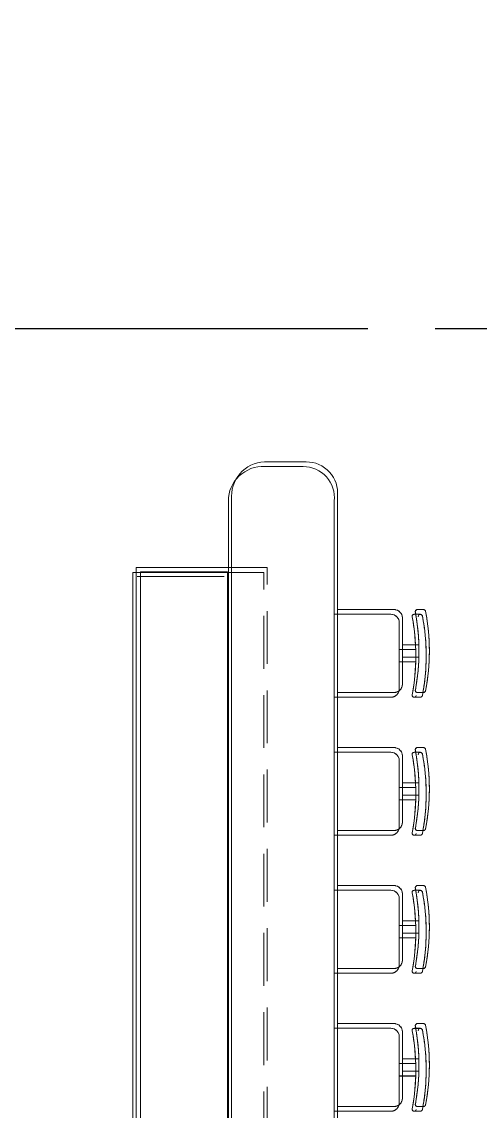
# Model space of a CAD drawing. Extents: x -14.2 to 52.3, y 3.7 to 90.9.
# Drawn here: x 33.75 to 35.91, y 22.86 to 28.01 of the extents above; entities that cross this region are included whole.
import ezdxf

# ---------------------------------------------------------------- set-up
doc = ezdxf.new("R2010")
doc.units = 0
for name, pattern in [('limpo_PINI-PSG-PE-0102-LAZ-R00$0$CENTER2', [28.575, 19.05, -3.175, 3.175, -3.175]), ('limpo_PINI-PSG-PE-0102-LAZ-R00$0$IMPORT-DASHED2', [375, 250, -125]), ('limpo_PINI-PSG-PE-0102-LAZ-R00$0$IMPORT-HIDDEN2 _2_', [187.5, 125, -62.5]), ('limpo_PINI-PSG-PE-0102-LAZ-R00$0$IMPORT-IMPORT-DASHED2 _2_', [0.375, 0.25, -0.125])]:
    doc.linetypes.add(name, pattern=pattern)
for name, color, linetype, lineweight in [('limpo_PINI-PSG-PE-0102-LAZ-R00$0$0-20', 7, 'Continuous', 5), ('limpo_PINI-PSG-PE-0102-LAZ-R00$0$ARQ_MOBILIÁRIO', 135, 'Continuous', 5), ('limpo_PINI-PSG-PE-0102-LAZ-R00$0$ARQ_PROJEÇÃO_ABAIXO', 2, 'limpo_PINI-PSG-PE-0102-LAZ-R00$0$IMPORT-HIDDEN2 _2_', 5), ('limpo_PINI-PSG-PE-0102-LAZ-R00$0$LAYOUT_AMB_LAZ_dwg', 8, 'Continuous', 5)]:
    doc.layers.add(name, color=color, linetype=linetype, lineweight=lineweight)
doc.layers.add('limpo_PINI-PSG-PE-0102-LAZ-R00$0$0-21', color=7, linetype='limpo_PINI-PSG-PE-0102-LAZ-R00$0$IMPORT-IMPORT-DASHED2 _2_', lineweight=5, true_color=0x999999)
doc.layers.add('limpo_PINI-PSG-PE-0102-LAZ-R00$0$0-8', color=7, linetype='Continuous', lineweight=5, true_color=0x999999)
for name, color, linetype in [('limpo_PINI-PSG-PE-0102-LAZ-R00$0$PA_ESTR', 181, 'limpo_PINI-PSG-PE-0102-LAZ-R00$0$CENTER2'), ('limpo_PINI-PSG-PE-0102-LAZ-R00$0$PA_MOBI', 1, 'Continuous'), ('limpo_PINI-PSG-PE-0102-LAZ-R00$0$XR_ARQT', 7, 'Continuous'), ('XR_ARQT', 7, 'Continuous')]:
    doc.layers.add(name, color=color, linetype=linetype)

# ---------------------------------------------------------------- blocks, each defined once
blk = doc.blocks.new('limpo_PINI-PSG-PE-0102-LAZ-R00$0$A$C8f703a41')
at = {"layer": 'limpo_PINI-PSG-PE-0102-LAZ-R00$0$PA_MOBI'}
blk.add_line((0.5514, -0.2976), (0.6201, -0.1098), dxfattribs=at)
for points in [[(-1.34, -0.595, -0.44403), (1.34, -0.595, 0.451652)], [(-1.1916, -0.7291, -0.305545), (0.5514, -0.2976, -0.44403)], [(-0.7313, -1.19, -0.464944), (0.7313, -1.19, -0.44403)]]:
    blk.add_lwpolyline(points, format="xyb", dxfattribs=at)
for points in [[(-0.7301, -1.19), (-1.34, -0.595)], [(0.7301, -1.19), (1.34, -0.595)]]:
    blk.add_lwpolyline(points, dxfattribs=at)
blk = doc.blocks.new('limpo_PINI-PSG-PE-0102-LAZ-R00$0$LAZ GERAL - PNE_dwg-25011385-009 - PRE - PAV_ LAZER - GERAL')
at = {"layer": 'limpo_PINI-PSG-PE-0102-LAZ-R00$0$0-20', "flags": 128}
blk.add_lwpolyline([(12.6593, -2.804), (13.1105, -2.804), (13.1105, 0.596), (12.6593, 0.596)], close=True, dxfattribs=at)
at = {"layer": 'limpo_PINI-PSG-PE-0102-LAZ-R00$0$0-21', "flags": 128}
blk.add_lwpolyline([(13.1093, 0.596), (13.2786, 0.596), (13.2786, -2.804), (13.1105, -2.804)], dxfattribs=at)
at = {"layer": 'limpo_PINI-PSG-PE-0102-LAZ-R00$0$0-8'}
for p, q in [((13.2821, 1.096), (13.4632, 1.096)), ((13.1102, 0.9335), (13.1102, -3.1415)), ((13.6103, 0.9335), (13.6103, -3.1415)), ((14.0176, 0.3974), (13.9886, 0.3974)), ((13.9179, 0.0446), (13.9179, 0.3582)), ((13.9179, 0.2308), (13.9963, 0.2308)), ((13.9179, 0.172), (13.9963, 0.172)), ((13.6103, 0.0054), (13.8787, 0.0054)), ((14.0177, 0.0054), (13.9886, 0.0054)), ((14.0176, -0.2553), (13.9886, -0.2553)), ((13.9179, -0.6081), (13.9179, -0.2945)), ((13.9179, -0.4219), (13.9963, -0.4219)), ((13.9179, -0.4807), (13.9963, -0.4807)), ((13.6103, -0.6473), (13.8787, -0.6473)), ((14.0177, -0.6474), (13.9886, -0.6474)), ((14.0176, -0.908), (13.9886, -0.908)), ((13.9179, -1.2608), (13.9179, -0.9472)), ((13.6103, -1.034), (13.6103, -1.174)), ((13.9179, -1.0746), (13.9963, -1.0746)), ((13.9179, -1.1334), (13.9963, -1.1334)), ((13.6103, -1.3), (13.8787, -1.3)), ((14.0177, -1.3001), (13.9886, -1.3001)), ((14.0176, -1.5607), (13.9886, -1.5607)), ((13.9179, -1.9136), (13.9179, -1.6)), ((13.9179, -1.7273), (13.9963, -1.7273)), ((13.9179, -1.7861), (13.9963, -1.7861)), ((13.6103, -1.9528), (13.8787, -1.9528)), ((14.0177, -1.9528), (13.9886, -1.9528))]:
    blk.add_line(p, q, dxfattribs=at)
at = {"layer": 'limpo_PINI-PSG-PE-0102-LAZ-R00$0$0-8', "flags": 128}
for points in [[(13.1093, -2.804), (13.1093, 0.596), (12.6593, 0.596), (12.6593, -2.804), (13.1105, -2.804), (13.1105, 0.596), (12.6593, 0.596), (12.6593, -2.804), (13.1105, -2.804)], [(13.0905, -2.784), (13.0905, 0.576), (12.6793, 0.576), (12.6793, -2.784), (13.0905, -2.784)], [(13.8787, 0.3974), (13.6103, 0.3974), (13.8787, 0.3974), (13.8832, 0.3972), (13.8859, 0.3968), (13.8917, 0.3952), (13.8951, 0.3938), (13.8992, 0.3916), (13.9023, 0.3895), (13.9063, 0.386), (13.9129, 0.3773), (13.9153, 0.3722), (13.917, 0.3666), (13.9176, 0.3629), (13.9179, 0.3582), (13.9179, 0.2308), (13.9963, 0.2308), (13.9953, 0.2467), (13.9945, 0.2614), (13.9938, 0.2723), (13.9929, 0.2838), (13.9913, 0.3007), (13.9898, 0.3146), (13.9881, 0.3289), (13.9859, 0.3443), (13.9832, 0.3618), (13.9804, 0.3783), (13.9793, 0.3839), (13.9788, 0.3881), (13.979, 0.3894), (13.9796, 0.3914), (13.9805, 0.3932), (13.9811, 0.3939), (13.9823, 0.3951), (13.9836, 0.396), (13.9848, 0.3966), (13.9864, 0.3972), (13.9877, 0.3974), (13.9886, 0.3974), (14.0176, 0.3974), (14.0187, 0.3974), (14.0196, 0.3972), (14.0212, 0.3968), (14.0221, 0.3964), (14.023, 0.3958), (14.0239, 0.3952), (14.0251, 0.394), (14.0258, 0.3931), (14.0266, 0.3917), (14.0271, 0.3902), (14.0273, 0.3895), (14.0289, 0.381), (14.0297, 0.3766), (14.0305, 0.3719), (14.0317, 0.3652), (14.0326, 0.3593), (14.0335, 0.3538), (14.0344, 0.3479), (14.0353, 0.3418), (14.0362, 0.3355), (14.0372, 0.3277), (14.0381, 0.3204), (14.0385, 0.3177), (14.0388, 0.3143), (14.0391, 0.3117), (14.0394, 0.3091), (14.0397, 0.3067), (14.0399, 0.3043), (14.0403, 0.3011), (14.0407, 0.2966), (14.0411, 0.2931), (14.0414, 0.2895), (14.0417, 0.286), (14.042, 0.2826), (14.0422, 0.2793), (14.0425, 0.2764), (14.0427, 0.2733), (14.0429, 0.2704), (14.0431, 0.2678), (14.0433, 0.265), (14.0434, 0.2636), (14.0434, 0.2623), (14.0435, 0.2615), (14.0436, 0.2603), (14.0436, 0.2601), (14.0436, 0.2589), (14.0437, 0.2579), (14.0437, 0.2571), (14.0438, 0.2558), (14.0439, 0.2542), (14.044, 0.253), (14.0441, 0.2497), (14.0443, 0.2455), (14.0445, 0.2421), (14.0446, 0.2379), (14.0448, 0.2345), (14.0449, 0.2303), (14.045, 0.2255), (14.0451, 0.2221), (14.0452, 0.2183), (14.0452, 0.2136), (14.0453, 0.2117), (14.0453, 0.2014), (14.0452, 0.1901), (14.0452, 0.1854), (14.045, 0.1784), (14.0447, 0.1665), (14.0441, 0.1535), (14.0438, 0.1462), (14.0434, 0.1408), (14.043, 0.1333), (14.0423, 0.1248), (14.0414, 0.114), (14.0407, 0.1059), (14.04, 0.0995), (14.0393, 0.0927), (14.0386, 0.0862), (14.0383, 0.0836), (14.0379, 0.0809), (14.0376, 0.0783), (14.0373, 0.0758), (14.0369, 0.0729), (14.0367, 0.0714), (14.0365, 0.0693), (14.0361, 0.0668), (14.0358, 0.0648), (14.0348, 0.0575), (14.0343, 0.054), (14.0336, 0.0498), (14.0329, 0.045), (14.0322, 0.0409), (14.0315, 0.0367), (14.0308, 0.0328), (14.0297, 0.0263), (14.0289, 0.022), (14.0282, 0.0181), (14.0273, 0.0133), (14.027, 0.0123), (14.0268, 0.0116), (14.0264, 0.0107), (14.0257, 0.0096), (14.0251, 0.0088), (14.0245, 0.0082), (14.0239, 0.0076), (14.0233, 0.0072), (14.0228, 0.0068), (14.0221, 0.0064), (14.0216, 0.0062), (14.0207, 0.0059), (14.0194, 0.0055), (14.0187, 0.0054), (14.0177, 0.0054), (14.0177, 0.0054), (13.9886, 0.0054), (13.9878, 0.0054), (13.9872, 0.0055), (13.9865, 0.0056), (13.9861, 0.0057), (13.9855, 0.0059), (13.9848, 0.0062), (13.9842, 0.0064), (13.9836, 0.0068), (13.9824, 0.0076), (13.9817, 0.0082), (13.9809, 0.0092), (13.9804, 0.0098), (13.9801, 0.0103), (13.9798, 0.0109), (13.9795, 0.0116), (13.9792, 0.0123), (13.979, 0.013), (13.9789, 0.0138), (13.9788, 0.0147), (13.9788, 0.0154), (13.9788, 0.0161), (13.979, 0.017), (13.9801, 0.0231), (13.9806, 0.0259), (13.9814, 0.0302), (13.982, 0.0335), (13.9826, 0.0374), (13.9833, 0.0413), (13.9837, 0.0442), (13.9843, 0.0475), (13.9849, 0.0515), (13.9856, 0.056), (13.9862, 0.0607), (13.9867, 0.0641), (13.9871, 0.067), (13.9876, 0.0708), (13.9882, 0.0747), (13.9886, 0.0783), (13.9893, 0.0838), (13.9898, 0.0883), (13.9905, 0.0948), (13.9911, 0.1001), (13.9916, 0.1051), (13.9921, 0.1104), (13.9926, 0.1153), (13.993, 0.121), (13.9935, 0.1265), (13.994, 0.1335), (13.9944, 0.1403), (13.9949, 0.1482), (13.9952, 0.155), (13.9956, 0.1632), (13.9963, 0.172), (13.9179, 0.172), (13.9179, 0.0446), (13.9176, 0.0399), (13.9171, 0.0367), (13.9164, 0.0339), (13.9155, 0.0312), (13.9143, 0.0282), (13.9127, 0.0251), (13.9113, 0.0229), (13.9097, 0.0207), (13.9075, 0.018), (13.904, 0.0147), (13.9019, 0.013), (13.899, 0.0111), (13.8974, 0.0102), (13.8961, 0.0095), (13.8949, 0.0089), (13.8936, 0.0083), (13.8918, 0.0077), (13.8908, 0.0073), (13.8897, 0.007), (13.8888, 0.0067), (13.8873, 0.0063), (13.8856, 0.006), (13.8844, 0.0058), (13.8829, 0.0056), (13.881, 0.0054), (13.8796, 0.0054), (13.8787, 0.0054), (13.6103, 0.0054), (13.6103, 0.3974)], [(13.8787, -0.2553), (13.6103, -0.2553), (13.8787, -0.2553), (13.8832, -0.2556), (13.8859, -0.256), (13.8917, -0.2575), (13.8951, -0.2589), (13.8992, -0.2611), (13.9023, -0.2632), (13.9063, -0.2667), (13.9129, -0.2754), (13.9153, -0.2805), (13.917, -0.2861), (13.9176, -0.2898), (13.9179, -0.2945), (13.9179, -0.4219), (13.9963, -0.4219), (13.9953, -0.4061), (13.9945, -0.3913), (13.9938, -0.3804), (13.9929, -0.3689), (13.9913, -0.352), (13.9898, -0.3381), (13.9881, -0.3238), (13.9859, -0.3084), (13.9832, -0.2909), (13.9804, -0.2744), (13.9793, -0.2689), (13.9788, -0.2646), (13.979, -0.2633), (13.9796, -0.2613), (13.9805, -0.2596), (13.9811, -0.2588), (13.9823, -0.2576), (13.9836, -0.2567), (13.9848, -0.2561), (13.9864, -0.2556), (13.9877, -0.2553), (13.9886, -0.2553), (14.0176, -0.2553), (14.0187, -0.2553), (14.0196, -0.2555), (14.0212, -0.2559), (14.0221, -0.2563), (14.023, -0.2569), (14.0239, -0.2575), (14.0251, -0.2587), (14.0258, -0.2596), (14.0266, -0.261), (14.0271, -0.2625), (14.0273, -0.2632), (14.0289, -0.2718), (14.0297, -0.2761), (14.0305, -0.2808), (14.0317, -0.2875), (14.0326, -0.2934), (14.0335, -0.2989), (14.0344, -0.3048), (14.0353, -0.3109), (14.0362, -0.3172), (14.0372, -0.325), (14.0381, -0.3323), (14.0385, -0.335), (14.0388, -0.3384), (14.0391, -0.341), (14.0394, -0.3436), (14.0397, -0.346), (14.0399, -0.3484), (14.0403, -0.3516), (14.0407, -0.3561), (14.0411, -0.3596), (14.0414, -0.3632), (14.0417, -0.3667), (14.042, -0.3701), (14.0422, -0.3734), (14.0425, -0.3763), (14.0427, -0.3794), (14.0429, -0.3823), (14.0431, -0.3849), (14.0433, -0.3877), (14.0434, -0.3891), (14.0434, -0.3904), (14.0435, -0.3912), (14.0436, -0.3924), (14.0436, -0.3926), (14.0436, -0.3938), (14.0437, -0.3948), (14.0437, -0.3956), (14.0438, -0.3969), (14.0439, -0.3985), (14.044, -0.3997), (14.0441, -0.403), (14.0443, -0.4072), (14.0445, -0.4106), (14.0446, -0.4148), (14.0448, -0.4182), (14.0449, -0.4224), (14.045, -0.4272), (14.0451, -0.4306), (14.0452, -0.4345), (14.0452, -0.4391), (14.0453, -0.441), (14.0453, -0.4513), (14.0452, -0.4626), (14.0452, -0.4674), (14.045, -0.4743), (14.0447, -0.4862), (14.0441, -0.4992), (14.0438, -0.5065), (14.0434, -0.5119), (14.043, -0.5194), (14.0423, -0.528), (14.0414, -0.5387), (14.0407, -0.5469), (14.04, -0.5532), (14.0393, -0.56), (14.0386, -0.5665), (14.0383, -0.5691), (14.0379, -0.5718), (14.0376, -0.5744), (14.0373, -0.5769), (14.0369, -0.5798), (14.0367, -0.5813), (14.0365, -0.5834), (14.0361, -0.5859), (14.0358, -0.5879), (14.0348, -0.5952), (14.0343, -0.5987), (14.0336, -0.6029), (14.0329, -0.6077), (14.0322, -0.6118), (14.0315, -0.616), (14.0308, -0.62), (14.0297, -0.6264), (14.0289, -0.6307), (14.0282, -0.6346), (14.0273, -0.6394), (14.027, -0.6405), (14.0268, -0.6411), (14.0264, -0.642), (14.0257, -0.6431), (14.0251, -0.6439), (14.0245, -0.6445), (14.0239, -0.6451), (14.0233, -0.6455), (14.0228, -0.6459), (14.0221, -0.6463), (14.0216, -0.6465), (14.0207, -0.6468), (14.0194, -0.6472), (14.0187, -0.6473), (14.0177, -0.6474), (14.0177, -0.6473), (13.9886, -0.6473), (13.9878, -0.6473), (13.9872, -0.6472), (13.9865, -0.6471), (13.9861, -0.647), (13.9855, -0.6468), (13.9848, -0.6466), (13.9842, -0.6463), (13.9836, -0.6459), (13.9824, -0.6451), (13.9817, -0.6445), (13.9809, -0.6435), (13.9804, -0.6429), (13.9801, -0.6424), (13.9798, -0.6418), (13.9795, -0.6412), (13.9792, -0.6404), (13.979, -0.6397), (13.9789, -0.639), (13.9788, -0.638), (13.9788, -0.6373), (13.9788, -0.6366), (13.979, -0.6357), (13.9801, -0.6296), (13.9806, -0.6268), (13.9814, -0.6225), (13.982, -0.6192), (13.9826, -0.6153), (13.9833, -0.6114), (13.9837, -0.6085), (13.9843, -0.6052), (13.9849, -0.6012), (13.9856, -0.5967), (13.9862, -0.592), (13.9867, -0.5886), (13.9871, -0.5857), (13.9876, -0.5819), (13.9882, -0.578), (13.9886, -0.5744), (13.9893, -0.5689), (13.9898, -0.5644), (13.9905, -0.5579), (13.9911, -0.5526), (13.9916, -0.5476), (13.9921, -0.5423), (13.9926, -0.5374), (13.993, -0.5317), (13.9935, -0.5262), (13.994, -0.5193), (13.9944, -0.5124), (13.9949, -0.5046), (13.9952, -0.4977), (13.9956, -0.4895), (13.9963, -0.4807), (13.9179, -0.4807), (13.9179, -0.6081), (13.9176, -0.6128), (13.9171, -0.616), (13.9164, -0.6188), (13.9155, -0.6215), (13.9143, -0.6245), (13.9127, -0.6276), (13.9113, -0.6298), (13.9097, -0.6321), (13.9075, -0.6347), (13.904, -0.638), (13.9019, -0.6397), (13.899, -0.6417), (13.8974, -0.6426), (13.8961, -0.6432), (13.8949, -0.6438), (13.8936, -0.6444), (13.8918, -0.6451), (13.8908, -0.6454), (13.8897, -0.6457), (13.8888, -0.646), (13.8873, -0.6464), (13.8856, -0.6467), (13.8844, -0.6469), (13.8829, -0.6471), (13.881, -0.6473), (13.8796, -0.6473), (13.8787, -0.6474), (13.6103, -0.6474), (13.6103, -0.2553)], [(13.8787, -0.908), (13.6103, -0.908), (13.8787, -0.908), (13.8832, -0.9083), (13.8859, -0.9087), (13.8917, -0.9102), (13.8951, -0.9116), (13.8992, -0.9138), (13.9023, -0.9159), (13.9063, -0.9194), (13.9129, -0.9281), (13.9153, -0.9332), (13.917, -0.9388), (13.9176, -0.9425), (13.9179, -0.9472), (13.9179, -1.0746), (13.9963, -1.0746), (13.9953, -1.0588), (13.9945, -1.044), (13.9938, -1.0331), (13.9929, -1.0216), (13.9913, -1.0047), (13.9898, -0.9908), (13.9881, -0.9765), (13.9859, -0.9611), (13.9832, -0.9436), (13.9804, -0.9272), (13.9793, -0.9216), (13.9788, -0.9174), (13.979, -0.9161), (13.9796, -0.914), (13.9805, -0.9123), (13.9811, -0.9116), (13.9823, -0.9103), (13.9836, -0.9094), (13.9848, -0.9088), (13.9864, -0.9083), (13.9877, -0.908), (13.9886, -0.908), (14.0176, -0.908), (14.0187, -0.9081), (14.0196, -0.9082), (14.0212, -0.9087), (14.0221, -0.9091), (14.023, -0.9096), (14.0239, -0.9102), (14.0251, -0.9115), (14.0258, -0.9123), (14.0266, -0.9137), (14.0271, -0.9152), (14.0273, -0.9159), (14.0289, -0.9245), (14.0297, -0.9289), (14.0305, -0.9335), (14.0317, -0.9402), (14.0326, -0.9462), (14.0335, -0.9516), (14.0344, -0.9575), (14.0353, -0.9636), (14.0362, -0.9699), (14.0372, -0.9777), (14.0381, -0.985), (14.0385, -0.9878), (14.0388, -0.9911), (14.0391, -0.9937), (14.0394, -0.9963), (14.0397, -0.9987), (14.0399, -1.0012), (14.0403, -1.0043), (14.0407, -1.0088), (14.0411, -1.0123), (14.0414, -1.0159), (14.0417, -1.0194), (14.042, -1.0228), (14.0422, -1.0262), (14.0425, -1.029), (14.0427, -1.0321), (14.0429, -1.035), (14.0431, -1.0376), (14.0433, -1.0404), (14.0434, -1.0418), (14.0434, -1.0431), (14.0435, -1.0439), (14.0436, -1.0451), (14.0436, -1.0453), (14.0436, -1.0465), (14.0437, -1.0475), (14.0437, -1.0483), (14.0438, -1.0496), (14.0439, -1.0512), (14.044, -1.0524), (14.0441, -1.0557), (14.0443, -1.0599), (14.0445, -1.0633), (14.0446, -1.0675), (14.0448, -1.0709), (14.0449, -1.0751), (14.045, -1.0799), (14.0451, -1.0833), (14.0452, -1.0872), (14.0452, -1.0918), (14.0453, -1.0937), (14.0453, -1.104), (14.0452, -1.1153), (14.0452, -1.1201), (14.045, -1.127), (14.0447, -1.1389), (14.0441, -1.1519), (14.0438, -1.1592), (14.0434, -1.1646), (14.043, -1.1721), (14.0423, -1.1807), (14.0414, -1.1914), (14.0407, -1.1996), (14.04, -1.2059), (14.0393, -1.2127), (14.0386, -1.2192), (14.0383, -1.2218), (14.0379, -1.2245), (14.0376, -1.2271), (14.0373, -1.2296), (14.0369, -1.2325), (14.0367, -1.234), (14.0365, -1.2361), (14.0361, -1.2386), (14.0358, -1.2406), (14.0348, -1.2479), (14.0343, -1.2514), (14.0336, -1.2556), (14.0329, -1.2604), (14.0322, -1.2646), (14.0315, -1.2687), (14.0308, -1.2727), (14.0297, -1.2791), (14.0289, -1.2834), (14.0282, -1.2873), (14.0273, -1.2921), (14.027, -1.2932), (14.0268, -1.2938), (14.0264, -1.2947), (14.0257, -1.2958), (14.0251, -1.2966), (14.0245, -1.2973), (14.0239, -1.2978), (14.0233, -1.2982), (14.0228, -1.2986), (14.0221, -1.299), (14.0216, -1.2992), (14.0207, -1.2995), (14.0194, -1.2999), (14.0187, -1.3), (14.0177, -1.3001), (14.0177, -1.3), (13.9886, -1.3), (13.9878, -1.3), (13.9872, -1.2999), (13.9865, -1.2998), (13.9861, -1.2997), (13.9855, -1.2995), (13.9848, -1.2993), (13.9842, -1.299), (13.9836, -1.2986), (13.9824, -1.2979), (13.9817, -1.2972), (13.9809, -1.2963), (13.9804, -1.2956), (13.9801, -1.2951), (13.9798, -1.2946), (13.9795, -1.2939), (13.9792, -1.2931), (13.979, -1.2924), (13.9789, -1.2917), (13.9788, -1.2907), (13.9788, -1.29), (13.9788, -1.2893), (13.979, -1.2884), (13.9801, -1.2823), (13.9806, -1.2795), (13.9814, -1.2752), (13.982, -1.2719), (13.9826, -1.268), (13.9833, -1.2642), (13.9837, -1.2612), (13.9843, -1.2579), (13.9849, -1.2539), (13.9856, -1.2494), (13.9862, -1.2447), (13.9867, -1.2413), (13.9871, -1.2384), (13.9876, -1.2346), (13.9882, -1.2307), (13.9886, -1.2271), (13.9893, -1.2216), (13.9898, -1.2171), (13.9905, -1.2106), (13.9911, -1.2053), (13.9916, -1.2003), (13.9921, -1.1951), (13.9926, -1.1901), (13.993, -1.1844), (13.9935, -1.1789), (13.994, -1.172), (13.9944, -1.1651), (13.9949, -1.1573), (13.9952, -1.1504), (13.9956, -1.1422), (13.9963, -1.1334), (13.9179, -1.1334), (13.9179, -1.2608), (13.9176, -1.2655), (13.9171, -1.2687), (13.9164, -1.2715), (13.9155, -1.2742), (13.9143, -1.2772), (13.9127, -1.2804), (13.9113, -1.2825), (13.9097, -1.2848), (13.9075, -1.2874), (13.904, -1.2907), (13.9019, -1.2924), (13.899, -1.2944), (13.8974, -1.2953), (13.8961, -1.2959), (13.8949, -1.2965), (13.8936, -1.2971), (13.8918, -1.2978), (13.8908, -1.2981), (13.8897, -1.2985), (13.8888, -1.2987), (13.8873, -1.2991), (13.8856, -1.2994), (13.8844, -1.2996), (13.8829, -1.2998), (13.881, -1.3), (13.8796, -1.3), (13.8787, -1.3001), (13.6103, -1.3001), (13.6103, -0.908)], [(13.8787, -1.5607), (13.6103, -1.5607), (13.8787, -1.5607), (13.8832, -1.561), (13.8859, -1.5614), (13.8917, -1.5629), (13.8951, -1.5643), (13.8992, -1.5665), (13.9023, -1.5686), (13.9063, -1.5721), (13.9129, -1.5808), (13.9153, -1.586), (13.917, -1.5915), (13.9176, -1.5952), (13.9179, -1.5999), (13.9179, -1.7273), (13.9963, -1.7273), (13.9953, -1.7115), (13.9945, -1.6967), (13.9938, -1.6858), (13.9929, -1.6743), (13.9913, -1.6574), (13.9898, -1.6435), (13.9881, -1.6292), (13.9859, -1.6138), (13.9832, -1.5963), (13.9804, -1.5799), (13.9793, -1.5743), (13.9788, -1.5701), (13.979, -1.5688), (13.9796, -1.5667), (13.9805, -1.565), (13.9811, -1.5643), (13.9823, -1.563), (13.9836, -1.5621), (13.9848, -1.5615), (13.9864, -1.561), (13.9877, -1.5608), (13.9886, -1.5607), (14.0176, -1.5607), (14.0187, -1.5608), (14.0196, -1.5609), (14.0212, -1.5614), (14.0221, -1.5618), (14.023, -1.5623), (14.0239, -1.563), (14.0251, -1.5642), (14.0258, -1.5651), (14.0266, -1.5664), (14.0271, -1.5679), (14.0273, -1.5687), (14.0289, -1.5772), (14.0297, -1.5816), (14.0305, -1.5863), (14.0317, -1.5929), (14.0326, -1.5989), (14.0335, -1.6043), (14.0344, -1.6103), (14.0353, -1.6163), (14.0362, -1.6226), (14.0372, -1.6304), (14.0381, -1.6378), (14.0385, -1.6405), (14.0388, -1.6438), (14.0391, -1.6465), (14.0394, -1.649), (14.0397, -1.6515), (14.0399, -1.6539), (14.0403, -1.657), (14.0407, -1.6615), (14.0411, -1.665), (14.0414, -1.6686), (14.0417, -1.6721), (14.042, -1.6755), (14.0422, -1.6789), (14.0425, -1.6817), (14.0427, -1.6848), (14.0429, -1.6877), (14.0431, -1.6903), (14.0433, -1.6931), (14.0434, -1.6945), (14.0434, -1.6958), (14.0435, -1.6966), (14.0436, -1.6978), (14.0436, -1.698), (14.0436, -1.6992), (14.0437, -1.7002), (14.0437, -1.7011), (14.0438, -1.7023), (14.0439, -1.7039), (14.044, -1.7051), (14.0441, -1.7084), (14.0443, -1.7126), (14.0445, -1.716), (14.0446, -1.7202), (14.0448, -1.7236), (14.0449, -1.7278), (14.045, -1.7326), (14.0451, -1.736), (14.0452, -1.7399), (14.0452, -1.7445), (14.0453, -1.7464), (14.0453, -1.7567), (14.0452, -1.768), (14.0452, -1.7728), (14.045, -1.7797), (14.0447, -1.7916), (14.0441, -1.8046), (14.0438, -1.812), (14.0434, -1.8173), (14.043, -1.8248), (14.0423, -1.8334), (14.0414, -1.8441), (14.0407, -1.8523), (14.04, -1.8586), (14.0393, -1.8654), (14.0386, -1.8719), (14.0383, -1.8745), (14.0379, -1.8772), (14.0376, -1.8798), (14.0373, -1.8823), (14.0369, -1.8852), (14.0367, -1.8867), (14.0365, -1.8888), (14.0361, -1.8913), (14.0358, -1.8933), (14.0348, -1.9006), (14.0343, -1.9041), (14.0336, -1.9083), (14.0329, -1.9131), (14.0322, -1.9173), (14.0315, -1.9214), (14.0308, -1.9254), (14.0297, -1.9318), (14.0289, -1.9361), (14.0282, -1.9401), (14.0273, -1.9448), (14.027, -1.9459), (14.0268, -1.9465), (14.0264, -1.9475), (14.0257, -1.9485), (14.0251, -1.9494), (14.0245, -1.95), (14.0239, -1.9505), (14.0233, -1.9509), (14.0228, -1.9513), (14.0221, -1.9517), (14.0216, -1.9519), (14.0207, -1.9523), (14.0194, -1.9526), (14.0187, -1.9527), (14.0177, -1.9528), (14.0177, -1.9528), (13.9886, -1.9528), (13.9878, -1.9527), (13.9872, -1.9527), (13.9865, -1.9525), (13.9861, -1.9524), (13.9855, -1.9522), (13.9848, -1.952), (13.9842, -1.9517), (13.9836, -1.9514), (13.9824, -1.9506), (13.9817, -1.9499), (13.9809, -1.949), (13.9804, -1.9483), (13.9801, -1.9478), (13.9798, -1.9473), (13.9795, -1.9466), (13.9792, -1.9458), (13.979, -1.9451), (13.9789, -1.9444), (13.9788, -1.9434), (13.9788, -1.9427), (13.9788, -1.942), (13.979, -1.9411), (13.9801, -1.935), (13.9806, -1.9323), (13.9814, -1.9279), (13.982, -1.9247), (13.9826, -1.9207), (13.9833, -1.9169), (13.9837, -1.9139), (13.9843, -1.9106), (13.9849, -1.9066), (13.9856, -1.9021), (13.9862, -1.8974), (13.9867, -1.894), (13.9871, -1.8911), (13.9876, -1.8873), (13.9882, -1.8834), (13.9886, -1.8798), (13.9893, -1.8744), (13.9898, -1.8698), (13.9905, -1.8633), (13.9911, -1.858), (13.9916, -1.853), (13.9921, -1.8478), (13.9926, -1.8428), (13.993, -1.8371), (13.9935, -1.8316), (13.994, -1.8247), (13.9944, -1.8178), (13.9949, -1.81), (13.9952, -1.8031), (13.9956, -1.795), (13.9963, -1.7861), (13.9179, -1.7861), (13.9179, -1.9136), (13.9176, -1.9182), (13.9171, -1.9214), (13.9164, -1.9243), (13.9155, -1.9269), (13.9143, -1.9299), (13.9127, -1.9331), (13.9113, -1.9352), (13.9097, -1.9375), (13.9075, -1.9402), (13.904, -1.9435), (13.9019, -1.9451), (13.899, -1.9471), (13.8974, -1.948), (13.8961, -1.9487), (13.8949, -1.9492), (13.8936, -1.9498), (13.8918, -1.9505), (13.8908, -1.9508), (13.8897, -1.9512), (13.8888, -1.9514), (13.8873, -1.9518), (13.8856, -1.9521), (13.8844, -1.9523), (13.8829, -1.9525), (13.881, -1.9527), (13.8796, -1.9527), (13.8787, -1.9528), (13.6103, -1.9528), (13.6103, -1.5607)]]:
    blk.add_lwpolyline(points, dxfattribs=at)
at = {"layer": 'limpo_PINI-PSG-PE-0102-LAZ-R00$0$0-8'}
for centre, radius, start, end in [((13.4651, 0.9499), 0.1461, 353.572, 90.7484), ((13.0064, 0.2014), 0.9899, 349.2642, 10.7351), ((13.0554, 0.2014), 0.9899, 349.0469, 10.9524), ((13.8787, -0.2945), 0.0392, 359.9996, 89.9996), ((13.0064, -0.4513), 0.9899, 349.2642, 10.7351), ((13.0064, -1.104), 0.9899, 349.2642, 10.7351), ((13.0064, -1.7567), 0.9899, 349.2642, 10.7351)]:
    blk.add_arc(centre, radius, start, end, dxfattribs=at)
for centre, major_axis, ratio, start_param, end_param in [((13.2729, 0.9335), (-0.0262, 0.1606), 1, 6.064601, 7.692064), ((13.8787, 0.3582), (-0.0389, 0.0048), 1, 3.264081, 4.834877), ((13.9886, 0.3876), (0.00225, 0.00954), 1, 0.231822, 1.989987), ((14.0177, 0.3876), (0.00495, 0.00846), 1, 5.432492, 6.812126), ((13.8787, 0.0446), (-0.015, 0.0362), 1, 2.74889, 4.319687), ((13.9886, 0.0152), (0.00755, 0.00625), 1, 2.262501, 4.020667), ((14.0177, 0.0152), (0.00375, 0.00905), 1, 3.534289, 4.913924), ((13.9886, -0.2651), (0.00603, 0.00773), 1, 0.662907, 2.421072), ((14.0177, -0.2651), (0.00287, 0.00937), 1, 5.200662, 6.580296), ((13.0554, -0.4513), (-0.63, 0.7636), 1, 3.831411, 4.213736), ((13.8787, -0.6081), (-0.015, 0.0362), 1, 2.74889, 4.319687), ((13.9886, -0.6375), (0.00878, 0.00435), 1, 2.494329, 4.252494), ((14.0177, -0.6375), (0.00834, 0.00515), 1, 4.158814, 5.538449), ((13.8787, -0.9472), (0.0114, 0.0375), 1, 5.006388, 6.577184), ((13.9886, -0.9178), (0.00758, 0.00621), 0.999999, 0.884093, 2.642258), ((14.0177, -0.9178), (-0.0046, 0.00866), 1, 4.415269, 5.794903), ((13.0554, -1.104), (0.3183, 0.9373), 1, 4.848629, 5.230953), ((13.8787, -1.2608), (0.0362, 0.015), 1, 4.319684, 5.890481), ((13.9886, -1.2902), (-0.00135, 0.00971), 1, 1.245287, 3.003452), ((14.0177, -1.2902), (0.00515, 0.00834), 1, 3.695165, 5.074799), ((13.8787, -1.5999), (-0.0333, 0.0206), 1, 3.695161, 5.265958), ((13.9886, -1.5705), (0.00693, 0.00693), 1, 0.785404, 2.54357), ((14.0177, -1.5705), (0.00287, 0.00937), 1, 5.200662, 6.580296), ((13.0554, -1.7567), (0.3183, 0.9373), 1, 4.848629, 5.230953), ((13.8787, -1.9135), (0.0392, 0), 1, 4.712376, 6.283173), ((13.9886, -1.943), (-0.00625, 0.00755), 1, 0.691714, 2.449879), ((14.0177, -1.943), (-0.0098, 0), 1, 1.570795, 2.950429)]:
    blk.add_ellipse(centre, major_axis=major_axis, ratio=ratio, start_param=start_param, end_param=end_param, dxfattribs=at)
blk = doc.blocks.new('limpo_PINI-PSG-PE-0102-LAZ-R00$0$LAYOUT_AMB_LAZ_dwg-2867451-5PPE_008_LAZER__P_A_0_09_')
at = {"color": 9, "lineweight": 5}
blk.add_line((43235.6, 19604.6), (42824.3, 19604.6), dxfattribs=at)
at = {"color": 9, "lineweight": 5, "flags": 128}
for points in [[(42804.3, 19624.6), (42804.3, 16224.6), (43255.6, 16224.6), (43255.6, 19624.6)], [(43755.4, 19426), (44023.7, 19426), (44028.3, 19425.7), (44030.9, 19425.3), (44036.8, 19423.8), (44040.2, 19422.4), (44044.3, 19420.2), (44047.4, 19418.1), (44051.4, 19414.6), (44058, 19405.9), (44060.4, 19400.8), (44062, 19395.2), (44062.7, 19391.5), (44062.9, 19386.8), (44062.9, 19259.4), (44141.3, 19259.4), (44140.3, 19275.2), (44139.5, 19290), (44138.8, 19300.9), (44137.9, 19312.4), (44136.4, 19329.3), (44134.9, 19343.2), (44133.1, 19357.5), (44131, 19372.9), (44128.3, 19390.4), (44125.4, 19406.8), (44124.4, 19412.4), (44123.9, 19416.6), (44124, 19417.9), (44124.6, 19420), (44125.6, 19421.7), (44126.1, 19422.4), (44127.4, 19423.7), (44128.6, 19424.6), (44129.8, 19425.2), (44131.4, 19425.7), (44132.7, 19426), (44133.6, 19426), (44162.7, 19426), (44163.7, 19425.9), (44164.7, 19425.8), (44166.2, 19425.3), (44167.1, 19424.9), (44168.1, 19424.4), (44168.9, 19423.8), (44170.2, 19422.6), (44170.8, 19421.7), (44171.6, 19420.3), (44172.2, 19418.8), (44172.3, 19418.1), (44173.9, 19409.5), (44174.7, 19405.1), (44175.6, 19400.5), (44176.7, 19393.8), (44177.7, 19387.8), (44178.5, 19382.4), (44179.5, 19376.5), (44180.3, 19370.4), (44181.2, 19364.1), (44182.3, 19356.3), (44183.2, 19349), (44183.5, 19346.2), (44183.9, 19342.9), (44184.2, 19340.3), (44184.5, 19337.7), (44184.7, 19335.3), (44185, 19332.9), (44185.3, 19329.7), (44185.8, 19325.2), (44186.1, 19321.7), (44186.4, 19318.1), (44186.7, 19314.6), (44187, 19311.2), (44187.3, 19307.8), (44187.5, 19305), (44187.7, 19301.9), (44187.9, 19299), (44188.1, 19296.4), (44188.3, 19293.6), (44188.4, 19292.2), (44188.5, 19290.9), (44188.5, 19290.1), (44188.6, 19288.9), (44188.6, 19288.7), (44188.7, 19287.5), (44188.7, 19286.5), (44188.8, 19285.7), (44188.9, 19284.4), (44188.9, 19282.8), (44189, 19281.6), (44189.2, 19278.3), (44189.4, 19274.1), (44189.5, 19270.7), (44189.7, 19266.5), (44189.8, 19263.1), (44189.9, 19258.9), (44190.1, 19254.1), (44190.1, 19250.7), (44190.2, 19246.8), (44190.3, 19242.2), (44190.3, 19240.3), (44190.4, 19230), (44190.3, 19218.7), (44190.2, 19213.9), (44190.1, 19207), (44189.7, 19195.1), (44189.2, 19182.1), (44188.8, 19174.8), (44188.5, 19169.4), (44188, 19161.9), (44187.4, 19153.3), (44186.5, 19142.6), (44185.7, 19134.4), (44185.1, 19128.1), (44184.4, 19121.3), (44183.6, 19114.8), (44183.3, 19112.2), (44183, 19109.5), (44182.7, 19106.9), (44182.4, 19104.4), (44182, 19101.5), (44181.8, 19100), (44181.5, 19097.9), (44181.2, 19095.4), (44180.9, 19093.4), (44179.8, 19086.1), (44179.3, 19082.6), (44178.7, 19078.4), (44177.9, 19073.6), (44177.2, 19069.4), (44176.6, 19065.3), (44175.9, 19061.3), (44174.7, 19054.9), (44174, 19050.6), (44173.2, 19046.7), (44172.3, 19041.9), (44172.1, 19040.8), (44171.8, 19040.2), (44171.4, 19039.3), (44170.8, 19038.2), (44170.1, 19037.4), (44169.5, 19036.7), (44168.9, 19036.2), (44168.4, 19035.8), (44167.8, 19035.4), (44167.1, 19035), (44166.6, 19034.8), (44165.8, 19034.5), (44164.5, 19034.1), (44163.7, 19034), (44162.7, 19033.9), (44162.7, 19034), (44133.6, 19034), (44132.9, 19034), (44132.3, 19034.1), (44131.6, 19034.2), (44131.1, 19034.3), (44130.5, 19034.5), (44129.8, 19034.7), (44129.3, 19035), (44128.6, 19035.4), (44127.5, 19036.1), (44126.7, 19036.8), (44125.9, 19037.7), (44125.5, 19038.4), (44125.2, 19038.9), (44124.9, 19039.4), (44124.5, 19040.1), (44124.3, 19040.9), (44124.1, 19041.6), (44124, 19042.3), (44123.9, 19043.3), (44123.9, 19044), (44123.9, 19044.7), (44124, 19045.6), (44125.2, 19051.7), (44125.7, 19054.5), (44126.4, 19058.8), (44127, 19062.1), (44127.7, 19066), (44128.3, 19069.8), (44128.8, 19072.8), (44129.3, 19076.1), (44129.9, 19080.1), (44130.6, 19084.6), (44131.3, 19089.3), (44131.8, 19092.7), (44132.2, 19095.6), (44132.7, 19099.4), (44133.2, 19103.3), (44133.7, 19106.9), (44134.3, 19112.4), (44134.9, 19116.9), (44135.6, 19123.4), (44136.2, 19128.7), (44136.7, 19133.7), (44137.2, 19138.9), (44137.6, 19143.9), (44138.1, 19149.6), (44138.5, 19155.1), (44139, 19162), (44139.5, 19168.9), (44139.9, 19176.7), (44140.3, 19183.6), (44140.6, 19191.8), (44141.3, 19200.6), (44062.9, 19200.6), (44062.9, 19073.2), (44062.7, 19068.5), (44062.1, 19065.3), (44061.4, 19062.5), (44060.6, 19059.8), (44059.4, 19056.8), (44057.7, 19053.6), (44056.4, 19051.5), (44054.8, 19049.2), (44052.5, 19046.6), (44049.1, 19043.3), (44047, 19041.6), (44044.1, 19039.6), (44042.5, 19038.7), (44041.2, 19038.1), (44040, 19037.5), (44038.6, 19036.9), (44036.9, 19036.2), (44035.9, 19035.9), (44034.8, 19035.5), (44033.8, 19035.3), (44032.3, 19034.9), (44030.6, 19034.6), (44029.4, 19034.4), (44028, 19034.2), (44026, 19034), (44024.7, 19034), (44023.7, 19033.9), (43755.4, 19033.9), (43755.4, 19426)], [(43755.4, 18773.3), (44023.7, 18773.3), (44028.3, 18773), (44030.9, 18772.6), (44036.8, 18771.1), (44040.2, 18769.7), (44044.3, 18767.5), (44047.4, 18765.4), (44051.4, 18761.9), (44058, 18753.2), (44060.4, 18748), (44062, 18742.5), (44062.7, 18738.8), (44062.9, 18734.1), (44062.9, 18606.7), (44141.3, 18606.7), (44140.3, 18622.5), (44139.5, 18637.3), (44138.8, 18648.2), (44137.9, 18659.7), (44136.4, 18676.6), (44134.9, 18690.5), (44133.1, 18704.8), (44131, 18720.2), (44128.3, 18737.7), (44125.4, 18754.1), (44124.4, 18759.7), (44123.9, 18763.9), (44124, 18765.2), (44124.6, 18767.3), (44125.6, 18769), (44126.1, 18769.7), (44127.4, 18771), (44128.6, 18771.9), (44129.8, 18772.5), (44131.4, 18773), (44132.7, 18773.2), (44133.6, 18773.3), (44162.7, 18773.3), (44163.7, 18773.2), (44164.7, 18773.1), (44166.2, 18772.6), (44167.1, 18772.2), (44168.1, 18771.7), (44168.9, 18771), (44170.2, 18769.8), (44170.8, 18768.9), (44171.6, 18767.6), (44172.2, 18766.1), (44172.3, 18765.3), (44173.9, 18756.8), (44174.7, 18752.4), (44175.6, 18747.7), (44176.7, 18741.1), (44177.7, 18735.1), (44178.5, 18729.7), (44179.5, 18723.7), (44180.3, 18717.7), (44181.2, 18711.4), (44182.3, 18703.6), (44183.2, 18696.2), (44183.5, 18693.5), (44183.9, 18690.2), (44184.2, 18687.5), (44184.5, 18685), (44184.7, 18682.5), (44185, 18680.1), (44185.3, 18677), (44185.8, 18672.5), (44186.1, 18669), (44186.4, 18665.4), (44186.7, 18661.9), (44187, 18658.5), (44187.3, 18655.1), (44187.5, 18652.3), (44187.7, 18649.2), (44187.9, 18646.3), (44188.1, 18643.7), (44188.3, 18640.9), (44188.4, 18639.5), (44188.5, 18638.2), (44188.5, 18637.4), (44188.6, 18636.2), (44188.6, 18636), (44188.7, 18634.8), (44188.7, 18633.8), (44188.8, 18632.9), (44188.9, 18631.7), (44188.9, 18630.1), (44189, 18628.9), (44189.2, 18625.6), (44189.4, 18621.4), (44189.5, 18618), (44189.7, 18613.8), (44189.8, 18610.4), (44189.9, 18606.2), (44190.1, 18601.4), (44190.1, 18598), (44190.2, 18594.1), (44190.3, 18589.5), (44190.3, 18587.6), (44190.4, 18577.3), (44190.3, 18566), (44190.2, 18561.2), (44190.1, 18554.3), (44189.7, 18542.4), (44189.2, 18529.4), (44188.8, 18522), (44188.5, 18516.7), (44188, 18509.2), (44187.4, 18500.6), (44186.5, 18489.9), (44185.7, 18481.7), (44185.1, 18475.4), (44184.4, 18468.6), (44183.6, 18462.1), (44183.3, 18459.5), (44183, 18456.8), (44182.7, 18454.2), (44182.4, 18451.7), (44182, 18448.8), (44181.8, 18447.3), (44181.5, 18445.2), (44181.2, 18442.7), (44180.9, 18440.7), (44179.8, 18433.4), (44179.3, 18429.9), (44178.7, 18425.7), (44177.9, 18420.9), (44177.2, 18416.7), (44176.6, 18412.6), (44175.9, 18408.6), (44174.7, 18402.2), (44174, 18397.9), (44173.2, 18393.9), (44172.3, 18389.2), (44172.1, 18388.1), (44171.8, 18387.5), (44171.4, 18386.5), (44170.8, 18385.5), (44170.1, 18384.6), (44169.5, 18384), (44168.9, 18383.5), (44168.4, 18383.1), (44167.8, 18382.7), (44167.1, 18382.3), (44166.6, 18382.1), (44165.8, 18381.7), (44164.5, 18381.4), (44163.7, 18381.3), (44162.7, 18381.2), (44162.7, 18381.2), (44133.6, 18381.2), (44132.9, 18381.3), (44132.3, 18381.3), (44131.6, 18381.5), (44131.1, 18381.6), (44130.5, 18381.8), (44129.8, 18382), (44129.3, 18382.3), (44128.6, 18382.6), (44127.5, 18383.4), (44126.7, 18384.1), (44125.9, 18385), (44125.5, 18385.7), (44125.2, 18386.2), (44124.9, 18386.7), (44124.5, 18387.4), (44124.3, 18388.2), (44124.1, 18388.9), (44124, 18389.6), (44123.9, 18390.6), (44123.9, 18391.3), (44123.9, 18392), (44124, 18392.9), (44125.2, 18399), (44125.7, 18401.7), (44126.4, 18406.1), (44127, 18409.3), (44127.7, 18413.3), (44128.3, 18417.1), (44128.8, 18420.1), (44129.3, 18423.4), (44129.9, 18427.4), (44130.6, 18431.9), (44131.3, 18436.6), (44131.8, 18440), (44132.2, 18442.9), (44132.7, 18446.7), (44133.2, 18450.6), (44133.7, 18454.2), (44134.3, 18459.6), (44134.9, 18464.2), (44135.6, 18470.7), (44136.2, 18476), (44136.7, 18481), (44137.2, 18486.2), (44137.6, 18491.2), (44138.1, 18496.9), (44138.5, 18502.4), (44139, 18509.3), (44139.5, 18516.2), (44139.9, 18524), (44140.3, 18530.9), (44140.6, 18539), (44141.3, 18547.9), (44062.9, 18547.9), (44062.9, 18420.4), (44062.7, 18415.8), (44062.1, 18412.6), (44061.4, 18409.7), (44060.6, 18407.1), (44059.4, 18404.1), (44057.7, 18400.9), (44056.4, 18398.8), (44054.8, 18396.5), (44052.5, 18393.9), (44049.1, 18390.5), (44047, 18388.9), (44044.1, 18386.9), (44042.5, 18386), (44041.2, 18385.3), (44040, 18384.8), (44038.6, 18384.2), (44036.9, 18383.5), (44035.9, 18383.2), (44034.8, 18382.8), (44033.8, 18382.6), (44032.3, 18382.2), (44030.6, 18381.9), (44029.4, 18381.7), (44028, 18381.5), (44026, 18381.3), (44024.7, 18381.3), (44023.7, 18381.2), (43755.4, 18381.2), (43755.4, 18773.3)], [(43755.4, 18120.6), (44023.7, 18120.6), (44028.3, 18120.3), (44030.9, 18119.9), (44036.8, 18118.4), (44040.2, 18117), (44044.3, 18114.8), (44047.4, 18112.7), (44051.4, 18109.2), (44058, 18100.5), (44060.4, 18095.3), (44062, 18089.7), (44062.7, 18086.1), (44062.9, 18081.4), (44062.9, 17954), (44141.3, 17954), (44140.3, 17969.8), (44139.5, 17984.6), (44138.8, 17995.5), (44137.9, 18007), (44136.4, 18023.9), (44134.9, 18037.8), (44133.1, 18052.1), (44131, 18067.5), (44128.3, 18085), (44125.4, 18101.4), (44124.4, 18107), (44123.9, 18111.2), (44124, 18112.5), (44124.6, 18114.6), (44125.6, 18116.3), (44126.1, 18117), (44127.4, 18118.3), (44128.6, 18119.2), (44129.8, 18119.8), (44131.4, 18120.3), (44132.7, 18120.5), (44133.6, 18120.6), (44162.7, 18120.6), (44163.7, 18120.5), (44164.7, 18120.4), (44166.2, 18119.9), (44167.1, 18119.5), (44168.1, 18119), (44168.9, 18118.3), (44170.2, 18117.1), (44170.8, 18116.2), (44171.6, 18114.9), (44172.2, 18113.4), (44172.3, 18112.6), (44173.9, 18104.1), (44174.7, 18099.7), (44175.6, 18095), (44176.7, 18088.4), (44177.7, 18082.4), (44178.5, 18077), (44179.5, 18071), (44180.3, 18065), (44181.2, 18058.7), (44182.3, 18050.9), (44183.2, 18043.5), (44183.5, 18040.8), (44183.9, 18037.5), (44184.2, 18034.8), (44184.5, 18032.3), (44184.7, 18029.8), (44185, 18027.4), (44185.3, 18024.3), (44185.8, 18019.8), (44186.1, 18016.2), (44186.4, 18012.7), (44186.7, 18009.2), (44187, 18005.7), (44187.3, 18002.4), (44187.5, 17999.5), (44187.7, 17996.5), (44187.9, 17993.6), (44188.1, 17991), (44188.3, 17988.2), (44188.4, 17986.8), (44188.5, 17985.5), (44188.5, 17984.6), (44188.6, 17983.5), (44188.6, 17983.3), (44188.7, 17982.1), (44188.7, 17981), (44188.8, 17980.2), (44188.9, 17978.9), (44188.9, 17977.4), (44189, 17976.2), (44189.2, 17972.9), (44189.4, 17968.7), (44189.5, 17965.3), (44189.7, 17961.1), (44189.8, 17957.6), (44189.9, 17953.5), (44190.1, 17948.7), (44190.1, 17945.3), (44190.2, 17941.4), (44190.3, 17936.8), (44190.3, 17934.9), (44190.4, 17924.6), (44190.3, 17913.3), (44190.2, 17908.5), (44190.1, 17901.6), (44189.7, 17889.6), (44189.2, 17876.6), (44188.8, 17869.3), (44188.5, 17863.9), (44188, 17856.5), (44187.4, 17847.9), (44186.5, 17837.1), (44185.7, 17829), (44185.1, 17822.7), (44184.4, 17815.9), (44183.6, 17809.4), (44183.3, 17806.8), (44183, 17804.1), (44182.7, 17801.4), (44182.4, 17799), (44182, 17796.1), (44181.8, 17794.5), (44181.5, 17792.5), (44181.2, 17790), (44180.9, 17788), (44179.8, 17780.7), (44179.3, 17777.2), (44178.7, 17773), (44177.9, 17768.2), (44177.2, 17764), (44176.6, 17759.9), (44175.9, 17755.9), (44174.7, 17749.4), (44174, 17745.2), (44173.2, 17741.2), (44172.3, 17736.5), (44172.1, 17735.4), (44171.8, 17734.8), (44171.4, 17733.8), (44170.8, 17732.8), (44170.1, 17731.9), (44169.5, 17731.3), (44168.9, 17730.8), (44168.4, 17730.3), (44167.8, 17730), (44167.1, 17729.6), (44166.6, 17729.4), (44165.8, 17729), (44164.5, 17728.7), (44163.7, 17728.6), (44162.7, 17728.5), (44162.7, 17728.5), (44133.6, 17728.5), (44132.9, 17728.6), (44132.3, 17728.6), (44131.6, 17728.8), (44131.1, 17728.9), (44130.5, 17729), (44129.8, 17729.3), (44129.3, 17729.6), (44128.6, 17729.9), (44127.5, 17730.7), (44126.7, 17731.4), (44125.9, 17732.3), (44125.5, 17733), (44125.2, 17733.4), (44124.9, 17734), (44124.5, 17734.7), (44124.3, 17735.5), (44124.1, 17736.2), (44124, 17736.9), (44123.9, 17737.9), (44123.9, 17738.5), (44123.9, 17739.2), (44124, 17740.2), (44125.2, 17746.3), (44125.7, 17749), (44126.4, 17753.4), (44127, 17756.6), (44127.7, 17760.5), (44128.3, 17764.4), (44128.8, 17767.4), (44129.3, 17770.7), (44129.9, 17774.6), (44130.6, 17779.2), (44131.3, 17783.9), (44131.8, 17787.3), (44132.2, 17790.2), (44132.7, 17794), (44133.2, 17797.9), (44133.7, 17801.5), (44134.3, 17806.9), (44134.9, 17811.4), (44135.6, 17818), (44136.2, 17823.2), (44136.7, 17828.3), (44137.2, 17833.5), (44137.6, 17838.5), (44138.1, 17844.2), (44138.5, 17849.7), (44139, 17856.6), (44139.5, 17863.5), (44139.9, 17871.3), (44140.3, 17878.2), (44140.6, 17886.3), (44141.3, 17895.2), (44062.9, 17895.2), (44062.9, 17767.7), (44062.7, 17763.1), (44062.1, 17759.9), (44061.4, 17757), (44060.6, 17754.4), (44059.4, 17751.4), (44057.7, 17748.2), (44056.4, 17746), (44054.8, 17743.8), (44052.5, 17741.1), (44049.1, 17737.8), (44047, 17736.2), (44044.1, 17734.2), (44042.5, 17733.3), (44041.2, 17732.6), (44040, 17732), (44038.6, 17731.5), (44036.9, 17730.8), (44035.9, 17730.5), (44034.8, 17730.1), (44033.8, 17729.9), (44032.3, 17729.5), (44030.6, 17729.1), (44029.4, 17728.9), (44028, 17728.8), (44026, 17728.6), (44024.7, 17728.5), (44023.7, 17728.5), (43755.4, 17728.5), (43755.4, 18120.6)], [(43755.4, 17467.9), (44023.7, 17467.9), (44028.3, 17467.6), (44030.9, 17467.2), (44036.8, 17465.6), (44040.2, 17464.3), (44044.3, 17462.1), (44047.4, 17460), (44051.4, 17456.4), (44058, 17447.7), (44060.4, 17442.6), (44062, 17437), (44062.7, 17433.4), (44062.9, 17428.7), (44062.9, 17301.2), (44141.3, 17301.2), (44140.3, 17317.1), (44139.5, 17331.9), (44138.8, 17342.8), (44137.9, 17354.2), (44136.4, 17371.2), (44134.9, 17385), (44133.1, 17399.3), (44131, 17414.8), (44128.3, 17432.3), (44125.4, 17448.7), (44124.4, 17454.3), (44123.9, 17458.5), (44124, 17459.8), (44124.6, 17461.9), (44125.6, 17463.6), (44126.1, 17464.3), (44127.4, 17465.6), (44128.6, 17466.5), (44129.8, 17467.1), (44131.4, 17467.6), (44132.7, 17467.8), (44133.6, 17467.9), (44162.7, 17467.9), (44163.7, 17467.8), (44164.7, 17467.7), (44166.2, 17467.2), (44167.1, 17466.8), (44168.1, 17466.3), (44168.9, 17465.6), (44170.2, 17464.4), (44170.8, 17463.5), (44171.6, 17462.2), (44172.2, 17460.7), (44172.3, 17459.9), (44173.9, 17451.4), (44174.7, 17447), (44175.6, 17442.3), (44176.7, 17435.6), (44177.7, 17429.7), (44178.5, 17424.3), (44179.5, 17418.3), (44180.3, 17412.3), (44181.2, 17406), (44182.3, 17398.2), (44183.2, 17390.8), (44183.5, 17388.1), (44183.9, 17384.8), (44184.2, 17382.1), (44184.5, 17379.6), (44184.7, 17377.1), (44185, 17374.7), (44185.3, 17371.6), (44185.8, 17367), (44186.1, 17363.5), (44186.4, 17360), (44186.7, 17356.5), (44187, 17353), (44187.3, 17349.7), (44187.5, 17346.8), (44187.7, 17343.8), (44187.9, 17340.9), (44188.1, 17338.2), (44188.3, 17335.5), (44188.4, 17334), (44188.5, 17332.8), (44188.5, 17331.9), (44188.6, 17330.8), (44188.6, 17330.6), (44188.7, 17329.4), (44188.7, 17328.3), (44188.8, 17327.5), (44188.9, 17326.2), (44188.9, 17324.7), (44189, 17323.5), (44189.2, 17320.2), (44189.4, 17316), (44189.5, 17312.6), (44189.7, 17308.4), (44189.8, 17304.9), (44189.9, 17300.7), (44190.1, 17296), (44190.1, 17292.6), (44190.2, 17288.7), (44190.3, 17284), (44190.3, 17282.2), (44190.4, 17271.8), (44190.3, 17260.6), (44190.2, 17255.8), (44190.1, 17248.9), (44189.7, 17236.9), (44189.2, 17223.9), (44188.8, 17216.6), (44188.5, 17211.2), (44188, 17203.8), (44187.4, 17195.2), (44186.5, 17184.4), (44185.7, 17176.3), (44185.1, 17170), (44184.4, 17163.2), (44183.6, 17156.6), (44183.3, 17154.1), (44183, 17151.4), (44182.7, 17148.7), (44182.4, 17146.3), (44182, 17143.3), (44181.8, 17141.8), (44181.5, 17139.7), (44181.2, 17137.3), (44180.9, 17135.3), (44179.8, 17128), (44179.3, 17124.5), (44178.7, 17120.3), (44177.9, 17115.4), (44177.2, 17111.3), (44176.6, 17107.2), (44175.9, 17103.2), (44174.7, 17096.7), (44174, 17092.5), (44173.2, 17088.5), (44172.3, 17083.8), (44172.1, 17082.7), (44171.8, 17082.1), (44171.4, 17081.1), (44170.8, 17080.1), (44170.1, 17079.2), (44169.5, 17078.6), (44168.9, 17078.1), (44168.4, 17077.6), (44167.8, 17077.3), (44167.1, 17076.9), (44166.6, 17076.6), (44165.8, 17076.3), (44164.5, 17076), (44163.7, 17075.9), (44162.7, 17075.8), (44162.7, 17075.8), (44133.6, 17075.8), (44132.9, 17075.9), (44132.3, 17075.9), (44131.6, 17076), (44131.1, 17076.2), (44130.5, 17076.3), (44129.8, 17076.6), (44129.3, 17076.9), (44128.6, 17077.2), (44127.5, 17078), (44126.7, 17078.7), (44125.9, 17079.6), (44125.5, 17080.3), (44125.2, 17080.7), (44124.9, 17081.3), (44124.5, 17082), (44124.3, 17082.8), (44124.1, 17083.5), (44124, 17084.2), (44123.9, 17085.2), (44123.9, 17085.8), (44123.9, 17086.5), (44124, 17087.5), (44125.2, 17093.6), (44125.7, 17096.3), (44126.4, 17100.6), (44127, 17103.9), (44127.7, 17107.8), (44128.3, 17111.7), (44128.8, 17114.7), (44129.3, 17118), (44129.9, 17121.9), (44130.6, 17126.4), (44131.3, 17131.1), (44131.8, 17134.6), (44132.2, 17137.5), (44132.7, 17141.2), (44133.2, 17145.2), (44133.7, 17148.8), (44134.3, 17154.2), (44134.9, 17158.7), (44135.6, 17165.3), (44136.2, 17170.5), (44136.7, 17175.5), (44137.2, 17180.8), (44137.6, 17185.8), (44138.1, 17191.4), (44138.5, 17197), (44139, 17203.9), (44139.5, 17210.7), (44139.9, 17218.6), (44140.3, 17225.4), (44140.6, 17233.6), (44141.3, 17242.5), (44062.9, 17242.5), (44062.9, 17115), (44062.7, 17110.4), (44062.1, 17107.2), (44061.4, 17104.3), (44060.6, 17101.7), (44059.4, 17098.6), (44057.7, 17095.5), (44056.4, 17093.3), (44054.8, 17091.1), (44052.5, 17088.4), (44049.1, 17085.1), (44047, 17083.5), (44044.1, 17081.5), (44042.5, 17080.6), (44041.2, 17079.9), (44040, 17079.3), (44038.6, 17078.8), (44036.9, 17078.1), (44035.9, 17077.8), (44034.8, 17077.4), (44033.8, 17077.1), (44032.3, 17076.8), (44030.6, 17076.4), (44029.4, 17076.2), (44028, 17076.1), (44026, 17075.9), (44024.7, 17075.8), (44023.7, 17075.8), (43755.4, 17075.8), (43755.4, 17467.9)]]:
    blk.add_lwpolyline(points, dxfattribs=at)
at = {"layer": 'limpo_PINI-PSG-PE-0102-LAZ-R00$0$ARQ_MOBILIÁRIO', "color": 9}
for p, q in [((43427.2, 20124.6), (43608.2, 20124.6)), ((43255.2, 19962.1), (43255.2, 15887)), ((43755.4, 19962.1), (43755.4, 15887)), ((44023.7, 19426), (43755.4, 19426)), ((44162.7, 19426), (44133.6, 19426)), ((44063, 19073.2), (44063, 19386.8)), ((44062.9, 19259.4), (44141.3, 19259.4)), ((44062.9, 19200.6), (44141.3, 19200.6)), ((43755.4, 19034), (44023.7, 19034)), ((44162.7, 19033.9), (44133.6, 19033.9)), ((44023.7, 18773.3), (43755.4, 18773.3)), ((44162.7, 18773.3), (44133.6, 18773.3)), ((44063, 18420.4), (44063, 18734)), ((44062.9, 18606.7), (44141.3, 18606.7)), ((44062.9, 18547.9), (44141.3, 18547.9)), ((43755.4, 18381.2), (44023.7, 18381.2)), ((44162.7, 18381.2), (44133.6, 18381.2)), ((44023.7, 18120.6), (43755.4, 18120.6)), ((44162.7, 18120.6), (44133.6, 18120.6)), ((44063, 17767.7), (44063, 18081.3)), ((44062.9, 17954), (44141.3, 17954)), ((44062.9, 17895.2), (44141.3, 17895.2)), ((43755.4, 17728.5), (44023.7, 17728.5)), ((44162.7, 17728.5), (44133.6, 17728.5)), ((44023.7, 17467.9), (43755.4, 17467.9)), ((44162.7, 17467.8), (44133.6, 17467.8)), ((44063, 17115), (44063, 17428.6)), ((44062.9, 17301.2), (44141.3, 17301.2)), ((44062.9, 17242.4), (44141.3, 17242.4)), ((43755.4, 17075.8), (44023.7, 17075.8))]:
    blk.add_line(p, q, dxfattribs=at)
at = {"layer": 'limpo_PINI-PSG-PE-0102-LAZ-R00$0$ARQ_MOBILIÁRIO', "color": 9, "flags": 128}
blk.add_lwpolyline([(43254.3, 19624.6), (42804.3, 19624.6), (42804.3, 16224.6), (43255.6, 16224.6)], dxfattribs=at)
at = {"layer": 'limpo_PINI-PSG-PE-0102-LAZ-R00$0$ARQ_MOBILIÁRIO', "color": 9}
for centre, radius, start, end in [((43418, 19962.1), 162.8, 86.7532, 180), ((43610.2, 19978.4), 146.1, 353.572, 90.7484), ((44023.7, 19386.8), 39.2, 359.9996, 89.9996), ((44162.7, 19416.2), 9.8, 10.9524, 191.9409), ((43151.4, 19230), 989.9, 349.2642, 10.7351), ((43200.5, 19230), 989.9, 349.0469, 10.9524), ((44023.7, 19073.2), 39.2, 269.9996, 359.9996), ((44133.7, 19043.8), 9.8, 169.2642, 349.5043), ((44023.7, 18734.1), 39.2, 359.9996, 89.9996), ((43151.4, 18577.3), 989.9, 349.2642, 10.7351), ((44162.7, 18763.5), 9.8, 10.9524, 191.9409), ((43200.5, 18577.3), 989.9, 349.0469, 10.9524), ((44023.7, 18420.5), 39.2, 269.9996, 359.9996), ((44133.7, 18391), 9.8, 169.2642, 349.5043), ((44023.7, 18081.4), 39.2, 359.9996, 89.9996), ((43151.4, 17924.6), 989.9, 349.2642, 10.7351), ((44162.7, 18110.8), 9.8, 10.9524, 191.9409), ((43200.5, 17924.6), 989.9, 349.0469, 10.9524), ((44023.7, 17767.7), 39.2, 269.9996, 359.9996), ((44133.7, 17738.3), 9.8, 169.2642, 349.5043), ((44023.7, 17428.7), 39.2, 359.9996, 89.9996), ((44162.7, 17458.1), 9.8, 10.9524, 191.9409), ((43151.4, 17271.8), 989.9, 349.2642, 10.7351), ((43200.5, 17271.8), 989.9, 349.0469, 10.9524), ((44023.7, 17115), 39.2, 269.9996, 359.9996), ((44133.7, 17085.6), 9.8, 169.2642, 349.5043)]:
    blk.add_arc(centre, radius, start, end, dxfattribs=at)
at = {"layer": 'limpo_PINI-PSG-PE-0102-LAZ-R00$0$ARQ_PROJEÇÃO_ABAIXO', "color": 9, "linetype": 'limpo_PINI-PSG-PE-0102-LAZ-R00$0$IMPORT-DASHED2', "flags": 128}
blk.add_lwpolyline([(43254.3, 19624.6), (43423.6, 19624.6), (43423.6, 16224.6), (43255.6, 16224.6)], dxfattribs=at)
blk = doc.blocks.new('limpo_PINI-PSG-PE-0102-LAZ-R00$0$A$C745163c0')
at = {"layer": 'limpo_PINI-PSG-PE-0102-LAZ-R00$0$LAYOUT_AMB_LAZ_dwg', "color": 9}
blk.add_blockref('limpo_PINI-PSG-PE-0102-LAZ-R00$0$LAYOUT_AMB_LAZ_dwg-2867451-5PPE_008_LAZER__P_A_0_09_', (-22615.1, -15829.6), dxfattribs=at)
blk = doc.blocks.new('limpo_PINI-PSG-PE-0102-LAZ-R00')
at = {"layer": 'limpo_PINI-PSG-PE-0102-LAZ-R00$0$XR_ARQT', "xscale": 0.001000000000038553, "yscale": 0.001000000000038553, "zscale": 0.001000000000038553}
blk.add_blockref('limpo_PINI-PSG-PE-0102-LAZ-R00$0$A$C745163c0', (14.124, 21.592), dxfattribs=at)
at = {"layer": 'limpo_PINI-PSG-PE-0102-LAZ-R00$0$PA_ESTR', "ltscale": 0.1}
blk.add_lwpolyline([(10.659, 26.5409), (40.019, 26.5409)], dxfattribs=at)
at = {"layer": 'limpo_PINI-PSG-PE-0102-LAZ-R00$0$PA_MOBI', "xscale": -1, "rotation": 306.8315006775372}
blk.add_blockref('limpo_PINI-PSG-PE-0102-LAZ-R00$0$A$C8f703a41', (36.0641, 29.7058), dxfattribs=at)
at = {"layer": 'limpo_PINI-PSG-PE-0102-LAZ-R00$0$XR_ARQT'}
blk.add_blockref('limpo_PINI-PSG-PE-0102-LAZ-R00$0$LAZ GERAL - PNE_dwg-25011385-009 - PRE - PAV_ LAZER - GERAL', (21.6689, 24.8134), dxfattribs=at)

msp = doc.modelspace()

# ---------------------------------------------------------------- block references
at = {"layer": 'XR_ARQT'}
msp.add_blockref('limpo_PINI-PSG-PE-0102-LAZ-R00', (-0.0418, 0.017), dxfattribs=at)

doc.saveas('drawing.dxf')
